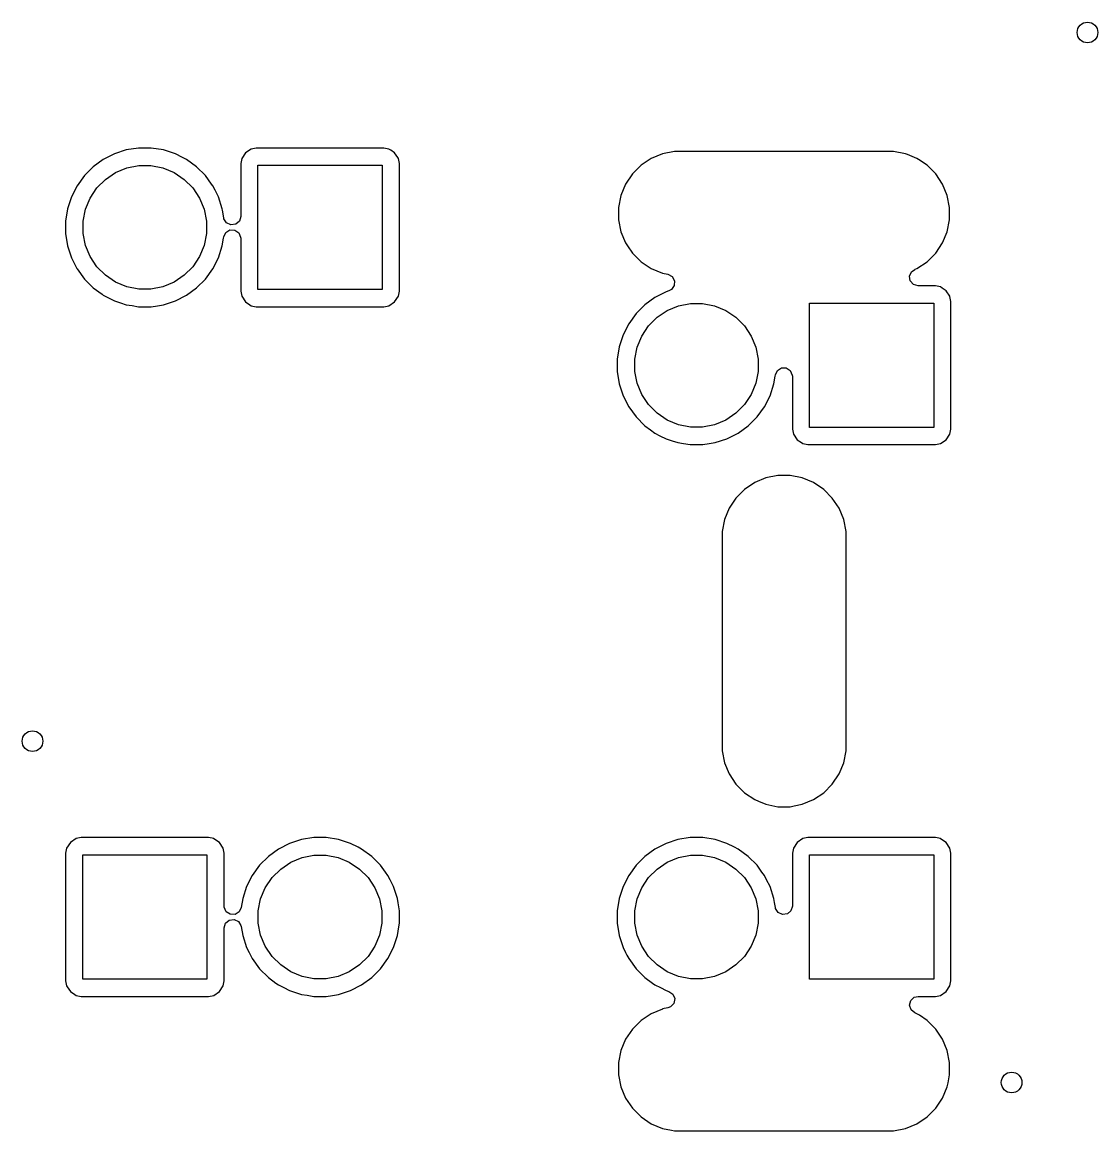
# Model space of a CAD drawing. Extents: x 45 to 205, y -97 to -37.
# Drawn here: x 111.95 to 127.55, y -84.1 to -68.03 of the extents above; entities that cross this region are included whole.
import ezdxf

# ---------------------------------------------------------------- set-up
doc = ezdxf.new("R2010")
doc.units = 0
doc.layers.add('BLACK', color=7, linetype='CONTINUOUS')

msp = doc.modelspace()

# ---------------------------------------------------------------- linework, layer by layer
at = {"layer": 'BLACK', "linetype": 'CONTINUOUS'}
for p, q in [((113.460579, -69.877899), (113.288353, -69.933857)), ((113.639439, -69.84957), (113.460579, -69.877899)), ((113.639444, -69.84957), (113.639439, -69.84957)), ((113.820536, -69.84957), (113.639444, -69.84957)), ((113.820541, -69.84957), (113.820536, -69.84957)), ((113.9994, -69.877899), (113.820541, -69.84957)), ((114.171626, -69.933857), (113.9994, -69.877899)), ((115.189389, -69.919469), (115.134023, -70.00233)), ((115.27225, -69.864103), (115.189389, -69.919469)), ((115.272254, -69.864102), (115.27225, -69.864103)), ((115.345313, -69.84957), (115.272254, -69.864102)), ((115.345316, -69.84957), (115.345313, -69.84957)), ((117.194664, -69.84957), (115.345316, -69.84957)), ((117.194667, -69.84957), (117.194664, -69.84957)), ((117.267725, -69.864102), (117.194667, -69.84957)), ((117.267729, -69.864103), (117.267725, -69.864102)), ((117.295225, -69.882475), (117.267729, -69.864103)), ((117.350591, -69.919469), (117.295225, -69.882475)), ((117.396056, -69.987513), (117.350591, -69.919469)), ((121.411297, -69.899631), (121.237329, -69.934239)), ((121.438717, -69.899631), (121.411297, -69.899631)), ((121.439657, -69.89957), (121.438717, -69.899631)), ((121.499982, -69.89957), (121.439657, -69.89957)), ((121.557565, -69.899569), (121.499982, -69.89957)), ((121.557568, -69.89957), (121.557565, -69.899569)), ((124.499982, -69.89957), (121.557568, -69.89957)), ((124.588676, -69.899569), (124.499982, -69.89957)), ((124.588678, -69.899569), (124.588676, -69.899569)), ((124.762661, -69.934173), (124.588678, -69.899569)), ((113.126992, -70.016076), (112.980495, -70.122511)), ((113.28835, -69.933858), (113.126992, -70.016076)), ((113.288353, -69.933857), (113.28835, -69.933858)), ((114.171629, -69.933858), (114.171626, -69.933857)), ((114.27693, -69.987513), (114.171629, -69.933858)), ((114.332984, -70.016074), (114.27693, -69.987513)), ((114.332986, -70.016075), (114.332984, -70.016074)), ((114.332987, -70.016076), (114.332986, -70.016075)), ((114.479484, -70.122511), (114.332987, -70.016076)), ((115.134022, -70.002334), (115.11949, -70.075391)), ((115.11949, -70.075391), (115.11949, -70.842938)), ((115.134023, -70.00233), (115.134022, -70.002334)), ((117.405956, -70.00233), (117.396056, -69.987513)), ((117.405957, -70.002334), (117.405956, -70.00233)), ((117.420489, -70.075391), (117.405957, -70.002334)), ((117.42049, -70.075393), (117.420489, -70.075391)), ((117.42049, -70.075396), (117.42049, -70.075393)), ((117.42049, -71.924744), (117.42049, -70.075396)), ((121.073447, -70.002125), (120.925977, -70.100664)), ((121.073461, -70.002118), (121.073447, -70.002125)), ((121.237319, -69.934242), (121.073461, -70.002118)), ((121.237329, -69.934239), (121.237319, -69.934242)), ((124.790165, -69.945565), (124.762661, -69.934173)), ((124.926549, -70.002054), (124.790165, -69.945565)), ((124.92655, -70.002055), (124.926548, -70.002054)), ((124.926548, -70.002054), (124.926549, -70.002054)), ((124.947531, -70.016074), (124.92655, -70.002055)), ((125.074043, -70.100603), (124.947531, -70.016074)), ((112.98049, -70.122515), (112.852435, -70.25057)), ((112.980495, -70.122511), (112.98049, -70.122515)), ((113.159036, -70.304361), (113.305733, -70.206341)), ((113.305733, -70.206341), (113.468734, -70.138824)), ((113.468734, -70.138824), (113.641775, -70.104404)), ((113.641775, -70.104404), (113.818205, -70.104404)), ((113.818205, -70.104404), (113.991246, -70.138824)), ((113.991246, -70.138824), (114.154247, -70.206341)), ((114.154247, -70.206341), (114.300944, -70.304361)), ((114.479489, -70.122515), (114.479484, -70.122511)), ((114.607544, -70.25057), (114.479489, -70.122515)), ((115.36999, -71.90007), (115.36999, -70.10007)), ((115.36999, -70.10007), (117.16999, -70.10007)), ((117.16999, -70.10007), (117.16999, -71.90007)), ((120.800555, -70.226088), (120.702013, -70.373568)), ((120.800557, -70.226086), (120.800555, -70.226088)), ((120.925971, -70.100669), (120.800557, -70.226086)), ((120.925977, -70.100664), (120.925971, -70.100669)), ((125.074046, -70.100606), (125.074043, -70.100603)), ((125.199482, -70.22604), (125.074046, -70.100606)), ((125.298036, -70.373534), (125.199482, -70.22604)), ((112.745996, -70.397072), (112.663778, -70.55843)), ((112.852431, -70.250575), (112.745996, -70.397072)), ((112.852435, -70.25057), (112.852431, -70.250575)), ((113.034281, -70.429116), (113.159036, -70.304361)), ((114.300944, -70.304361), (114.425699, -70.429116)), ((114.607548, -70.250575), (114.607544, -70.25057)), ((114.69688, -70.373532), (114.607548, -70.250575)), ((114.713986, -70.397076), (114.69688, -70.373532)), ((114.74701, -70.461889), (114.713986, -70.397076)), ((120.702007, -70.373579), (120.634137, -70.537435)), ((120.702013, -70.373568), (120.702007, -70.373579)), ((125.365922, -70.537422), (125.298036, -70.373534)), ((112.663777, -70.558433), (112.607819, -70.730659)), ((112.663778, -70.55843), (112.663777, -70.558433)), ((112.936261, -70.575813), (113.034281, -70.429116)), ((114.425699, -70.429116), (114.523719, -70.575813)), ((114.796201, -70.55843), (114.74701, -70.461889)), ((114.796201, -70.558431), (114.796201, -70.55843)), ((114.852161, -70.730661), (114.796201, -70.558431)), ((120.634132, -70.537452), (120.59953, -70.711409)), ((120.634137, -70.537435), (120.634132, -70.537452)), ((125.365922, -70.537426), (125.365922, -70.537422)), ((125.365923, -70.537427), (125.365922, -70.537426)), ((125.40053, -70.711401), (125.365923, -70.537427)), ((112.607819, -70.730659), (112.57949, -70.909518)), ((112.868744, -70.738814), (112.936261, -70.575813)), ((114.523719, -70.575813), (114.591236, -70.738814)), ((114.855303, -70.750502), (114.852161, -70.730661)), ((120.59953, -70.711409), (120.59953, -70.88879)), ((125.40053, -70.711404), (125.40053, -70.711401)), ((125.40053, -70.888796), (125.40053, -70.711404)), ((112.834324, -70.911855), (112.868744, -70.738814)), ((114.591236, -70.738814), (114.625656, -70.911855)), ((114.873017, -70.862336), (114.855303, -70.750502)), ((114.876513, -70.877873), (114.873017, -70.862336)), ((114.914287, -70.936651), (114.876513, -70.877873)), ((115.11949, -70.842938), (115.099805, -70.909977)), ((120.59953, -70.88879), (120.634132, -71.062747)), ((125.365922, -71.062778), (125.40053, -70.888796)), ((112.57949, -70.909518), (112.57949, -71.090621)), ((112.834324, -71.088285), (112.834324, -70.911855)), ((114.625656, -70.911855), (114.625656, -71.088285)), ((114.902946, -71.074668), (114.962258, -71.037737)), ((114.977843, -70.965676), (114.914287, -70.936651)), ((114.962258, -71.037737), (115.032121, -71.038735)), ((115.047001, -70.955732), (114.977843, -70.965676)), ((115.032121, -71.038735), (115.090353, -71.077345)), ((115.099805, -70.909977), (115.047001, -70.955732)), ((112.57949, -71.090621), (112.607819, -71.26948)), ((112.868744, -71.261326), (112.834324, -71.088285)), ((114.625656, -71.088285), (114.591236, -71.261326)), ((114.852161, -71.269479), (114.869944, -71.157201)), ((114.869944, -71.157201), (114.873017, -71.137803)), ((114.873017, -71.137803), (114.902946, -71.074668)), ((115.090353, -71.077345), (115.118467, -71.141309)), ((115.118467, -71.141309), (115.11949, -71.157201)), ((115.11949, -71.157201), (115.11949, -71.924748)), ((120.634132, -71.062747), (120.634137, -71.062764)), ((120.634137, -71.062764), (120.702007, -71.22662)), ((125.298036, -71.226666), (125.365922, -71.062778)), ((112.607819, -71.26948), (112.663777, -71.441706)), ((112.936261, -71.424327), (112.868744, -71.261326)), ((114.591236, -71.261326), (114.523719, -71.424327)), ((114.796201, -71.441709), (114.852161, -71.269479)), ((120.702007, -71.22662), (120.702009, -71.226625)), ((120.702009, -71.226625), (120.702011, -71.226628)), ((120.702011, -71.226628), (120.730643, -71.26948)), ((120.730643, -71.26948), (120.800555, -71.374111)), ((120.800555, -71.374111), (120.800557, -71.374113)), ((120.800557, -71.374113), (120.925971, -71.49953)), ((125.074046, -71.499594), (125.199482, -71.37416)), ((125.199482, -71.37416), (125.298036, -71.226666)), ((112.663777, -71.441706), (112.663778, -71.441709)), ((112.663778, -71.441709), (112.69324, -71.49953)), ((112.69324, -71.49953), (112.743451, -71.598074)), ((113.034281, -71.571024), (112.936261, -71.424327)), ((114.523719, -71.424327), (114.425699, -71.571024)), ((114.713986, -71.603064), (114.796201, -71.441709)), ((120.925971, -71.49953), (120.925977, -71.499535)), ((120.925977, -71.499535), (121.073447, -71.598074)), ((124.92655, -71.598145), (125.074046, -71.499594)), ((112.743451, -71.598074), (112.745996, -71.603067)), ((112.745996, -71.603067), (112.852431, -71.749564)), ((113.159036, -71.695779), (113.034281, -71.571024)), ((113.305733, -71.793799), (113.159036, -71.695779)), ((114.300944, -71.695779), (114.154247, -71.793799)), ((114.425699, -71.571024), (114.300944, -71.695779)), ((114.607543, -71.749571), (114.713986, -71.603064)), ((121.073447, -71.598074), (121.073451, -71.598076)), ((121.073451, -71.598076), (121.073457, -71.59808)), ((121.073457, -71.59808), (121.237329, -71.665961)), ((121.237329, -71.665961), (121.314334, -71.681279)), ((121.314334, -71.681279), (121.376243, -71.713665)), ((124.820208, -71.707923), (124.849233, -71.644367)), ((124.849233, -71.644367), (124.895495, -71.611008)), ((124.895495, -71.611008), (124.900913, -71.608763)), ((124.900913, -71.608763), (124.92655, -71.598145)), ((112.852431, -71.749564), (112.852435, -71.749569)), ((112.852435, -71.749569), (112.98049, -71.877624)), ((113.468734, -71.861316), (113.305733, -71.793799)), ((114.154247, -71.793799), (113.991246, -71.861316)), ((114.479491, -71.877623), (114.607543, -71.749571)), ((121.407075, -71.844151), (121.366208, -71.900822)), ((121.376243, -71.713665), (121.410816, -71.774382)), ((121.410816, -71.774382), (121.407075, -71.844151)), ((124.830152, -71.777081), (124.820208, -71.707923)), ((124.875907, -71.829885), (124.830152, -71.777081)), ((124.942946, -71.84957), (124.875907, -71.829885)), ((125.194664, -71.84957), (124.942946, -71.84957)), ((125.194667, -71.84957), (125.194664, -71.84957)), ((125.267725, -71.864102), (125.194667, -71.84957)), ((112.98049, -71.877624), (112.980495, -71.877628)), ((112.980495, -71.877628), (113.108277, -71.970466)), ((113.108277, -71.970466), (113.126996, -71.984066)), ((113.126996, -71.984066), (113.232474, -72.03781)), ((113.641775, -71.895736), (113.468734, -71.861316)), ((113.818205, -71.895736), (113.641775, -71.895736)), ((113.991246, -71.861316), (113.818205, -71.895736)), ((114.171629, -72.066281), (114.332984, -71.984066)), ((114.332984, -71.984066), (114.479491, -71.877623)), ((115.11949, -71.924748), (115.134022, -71.997805)), ((115.134022, -71.997805), (115.134023, -71.997809)), ((115.134023, -71.997809), (115.134024, -71.99781)), ((115.134024, -71.99781), (115.189389, -72.080671)), ((117.16999, -71.90007), (115.36999, -71.90007)), ((117.350591, -72.080671), (117.405956, -71.99781)), ((117.405956, -71.99781), (117.42049, -71.924744)), ((121.126992, -72.016076), (120.980495, -72.122511)), ((121.28835, -71.933859), (121.126992, -72.016076)), ((121.328458, -71.920827), (121.28835, -71.933859)), ((121.366208, -71.900822), (121.328458, -71.920827)), ((125.267729, -71.864103), (125.267725, -71.864102)), ((125.293659, -71.881429), (125.267729, -71.864103)), ((125.350591, -71.919469), (125.293659, -71.881429)), ((125.402935, -71.997809), (125.350591, -71.919469)), ((125.405956, -72.00233), (125.402935, -71.997809)), ((125.405957, -72.002334), (125.405956, -72.00233)), ((125.420489, -72.075391), (125.405957, -72.002334)), ((113.232474, -72.03781), (113.28835, -72.066281)), ((113.28835, -72.066281), (113.288353, -72.066282)), ((113.288353, -72.066282), (113.374466, -72.094261)), ((113.374466, -72.094261), (113.460581, -72.122241)), ((113.460581, -72.122241), (113.543419, -72.135361)), ((113.543419, -72.135361), (113.639439, -72.15057)), ((113.639439, -72.15057), (113.639444, -72.15057)), ((113.639444, -72.15057), (113.820541, -72.15057)), ((113.820541, -72.15057), (113.9123, -72.136036)), ((113.9123, -72.136036), (113.999399, -72.122241)), ((113.999399, -72.122241), (114.171629, -72.066281)), ((115.189389, -72.080671), (115.251604, -72.122241)), ((115.251604, -72.122241), (115.27225, -72.136036)), ((115.27225, -72.136036), (115.272254, -72.136037)), ((115.272254, -72.136037), (115.345311, -72.150569)), ((115.345311, -72.150569), (115.345314, -72.15057)), ((115.345314, -72.15057), (115.345316, -72.15057)), ((115.345316, -72.15057), (117.194666, -72.15057)), ((117.194666, -72.15057), (117.194667, -72.150569)), ((117.194667, -72.150569), (117.26773, -72.136036)), ((117.26773, -72.136036), (117.350591, -72.080671)), ((120.98049, -72.122515), (120.852435, -72.25057)), ((120.980495, -72.122511), (120.98049, -72.122515)), ((121.305733, -72.206341), (121.468734, -72.138824)), ((121.468734, -72.138824), (121.641775, -72.104404)), ((121.641775, -72.104404), (121.818205, -72.104404)), ((121.818205, -72.104404), (121.991246, -72.138824)), ((121.991246, -72.138824), (122.154247, -72.206341)), ((123.36999, -73.90007), (123.36999, -72.10007)), ((123.36999, -72.10007), (125.16999, -72.10007)), ((125.16999, -72.10007), (125.16999, -73.90007)), ((125.42049, -72.075393), (125.420489, -72.075391)), ((125.42049, -72.075396), (125.42049, -72.075393)), ((125.42049, -73.924744), (125.42049, -72.075396)), ((120.852431, -72.250575), (120.745996, -72.397072)), ((120.852435, -72.25057), (120.852431, -72.250575)), ((121.034281, -72.429116), (121.159036, -72.304361)), ((121.159036, -72.304361), (121.305733, -72.206341)), ((122.154247, -72.206341), (122.300944, -72.304361)), ((122.300944, -72.304361), (122.425699, -72.429116)), ((120.745996, -72.397072), (120.663778, -72.55843)), ((120.936261, -72.575813), (121.034281, -72.429116)), ((122.425699, -72.429116), (122.523719, -72.575813)), ((120.663777, -72.558433), (120.607819, -72.730659)), ((120.663778, -72.55843), (120.663777, -72.558433)), ((120.868744, -72.738814), (120.936261, -72.575813)), ((122.523719, -72.575813), (122.591236, -72.738814)), ((120.607819, -72.730659), (120.57949, -72.909518)), ((120.834324, -72.911855), (120.868744, -72.738814)), ((122.591236, -72.738814), (122.625656, -72.911855)), ((120.57949, -72.909518), (120.57949, -73.090621)), ((120.834324, -73.088285), (120.834324, -72.911855)), ((122.625656, -72.911855), (122.625656, -73.088285)), ((120.57949, -73.090621), (120.607819, -73.26948)), ((120.868744, -73.261326), (120.834324, -73.088285)), ((122.625656, -73.088285), (122.591236, -73.261326)), ((122.869944, -73.157201), (122.873017, -73.137803)), ((122.873017, -73.137803), (122.902946, -73.074668)), ((122.902946, -73.074668), (122.962258, -73.037737)), ((122.962258, -73.037737), (123.032121, -73.038735)), ((123.032121, -73.038735), (123.090353, -73.077345)), ((123.090353, -73.077345), (123.118467, -73.141309)), ((123.118467, -73.141309), (123.11949, -73.157201)), ((120.607819, -73.26948), (120.663777, -73.441706)), ((120.936261, -73.424327), (120.868744, -73.261326)), ((122.591236, -73.261326), (122.523719, -73.424327)), ((122.796201, -73.441709), (122.852161, -73.269479)), ((122.852161, -73.269479), (122.869944, -73.157201)), ((123.11949, -73.157201), (123.11949, -73.924748)), ((120.663777, -73.441706), (120.663778, -73.441709)), ((120.663778, -73.441709), (120.745996, -73.603067)), ((121.034281, -73.571024), (120.936261, -73.424327)), ((122.523719, -73.424327), (122.425699, -73.571024)), ((122.713986, -73.603064), (122.796201, -73.441709)), ((120.745996, -73.603067), (120.852431, -73.749564)), ((121.159036, -73.695779), (121.034281, -73.571024)), ((122.425699, -73.571024), (122.300944, -73.695779)), ((122.607543, -73.749571), (122.713986, -73.603064)), ((120.852431, -73.749564), (120.852435, -73.749569)), ((120.852435, -73.749569), (120.98049, -73.877624)), ((121.305733, -73.793799), (121.159036, -73.695779)), ((122.300944, -73.695779), (122.154247, -73.793799)), ((122.479491, -73.877623), (122.607543, -73.749571)), ((120.98049, -73.877624), (120.980495, -73.877628)), ((120.980495, -73.877628), (121.06302, -73.937585)), ((121.06302, -73.937585), (121.126996, -73.984066)), ((121.468734, -73.861316), (121.305733, -73.793799)), ((121.641775, -73.895736), (121.468734, -73.861316)), ((121.818205, -73.895736), (121.641775, -73.895736)), ((121.991246, -73.861316), (121.818205, -73.895736)), ((122.154247, -73.793799), (121.991246, -73.861316)), ((122.332984, -73.984066), (122.479491, -73.877623)), ((123.11949, -73.924748), (123.134022, -73.997805)), ((125.16999, -73.90007), (123.36999, -73.90007)), ((125.405956, -73.99781), (125.42049, -73.924744)), ((121.126996, -73.984066), (121.199903, -74.021214)), ((121.199903, -74.021214), (121.28835, -74.066281)), ((121.28835, -74.066281), (121.288353, -74.066282)), ((121.288353, -74.066282), (121.374466, -74.094261)), ((121.374466, -74.094261), (121.460581, -74.122241)), ((121.999399, -74.122241), (122.171629, -74.066281)), ((122.171629, -74.066281), (122.332984, -73.984066)), ((123.134022, -73.997805), (123.134023, -73.997809)), ((123.134023, -73.997809), (123.134024, -73.99781)), ((123.134024, -73.99781), (123.189389, -74.080671)), ((123.189389, -74.080671), (123.251604, -74.122241)), ((125.26773, -74.136036), (125.350591, -74.080671)), ((125.350591, -74.080671), (125.405956, -73.99781)), ((121.460581, -74.122241), (121.543419, -74.135361)), ((121.543419, -74.135361), (121.639439, -74.15057)), ((121.639439, -74.15057), (121.639444, -74.15057)), ((121.639444, -74.15057), (121.820541, -74.15057)), ((121.820541, -74.15057), (121.9123, -74.136036)), ((121.9123, -74.136036), (121.999399, -74.122241)), ((123.251604, -74.122241), (123.27225, -74.136036)), ((123.27225, -74.136036), (123.272254, -74.136037)), ((123.272254, -74.136037), (123.345311, -74.150569)), ((123.345311, -74.150569), (123.345314, -74.15057)), ((123.345314, -74.15057), (123.345316, -74.15057)), ((123.345316, -74.15057), (125.194666, -74.15057)), ((125.194666, -74.15057), (125.194667, -74.150569)), ((125.194667, -74.150569), (125.26773, -74.136036)), ((122.57344, -74.701992), (122.425959, -74.800537)), ((122.573453, -74.701985), (122.57344, -74.701992)), ((122.737326, -74.634108), (122.573453, -74.701985)), ((122.737335, -74.634105), (122.737326, -74.634108)), ((122.9113, -74.599502), (122.737335, -74.634105)), ((122.911303, -74.599502), (122.9113, -74.599502)), ((123.088685, -74.599502), (122.911303, -74.599502)), ((123.088688, -74.599502), (123.088685, -74.599502)), ((123.262652, -74.634105), (123.088688, -74.599502)), ((123.262661, -74.634108), (123.262652, -74.634105)), ((123.426534, -74.701985), (123.262661, -74.634108)), ((123.426547, -74.701992), (123.426534, -74.701985)), ((123.574028, -74.800537), (123.426547, -74.701992)), ((122.425955, -74.80054), (122.300532, -74.925963)), ((122.425959, -74.800537), (122.425955, -74.80054)), ((123.574032, -74.80054), (123.574028, -74.800537)), ((123.699455, -74.925963), (123.574032, -74.80054)), ((122.300529, -74.925967), (122.201984, -75.073448)), ((122.300532, -74.925963), (122.300529, -74.925967)), ((123.699458, -74.925967), (123.699455, -74.925963)), ((123.798003, -75.073448), (123.699458, -74.925967)), ((122.201977, -75.073461), (122.1341, -75.237334)), ((122.201984, -75.073448), (122.201977, -75.073461)), ((123.79801, -75.073461), (123.798003, -75.073448)), ((123.865887, -75.237334), (123.79801, -75.073461)), ((122.134097, -75.237343), (122.099494, -75.411306)), ((122.1341, -75.237334), (122.134097, -75.237343)), ((123.86589, -75.237343), (123.865887, -75.237334)), ((123.900493, -75.411306), (123.86589, -75.237343)), ((122.099494, -75.411306), (122.099494, -78.588697)), ((123.900494, -75.411308), (123.900493, -75.411306)), ((123.900494, -75.411311), (123.900494, -75.411308)), ((123.900494, -75.447275), (123.900494, -75.411311)), ((123.900494, -76.127595), (123.900494, -75.447275)), ((123.900494, -78.442419), (123.900494, -76.127595)), ((123.900494, -78.500002), (123.900494, -78.442419)), ((122.099494, -78.588697), (122.134097, -78.76266)), ((123.865888, -78.762668), (123.900494, -78.588693)), ((123.900494, -78.588693), (123.900494, -78.500002)), ((122.134097, -78.76266), (122.1341, -78.762669)), ((122.1341, -78.762669), (122.201977, -78.926542)), ((123.798007, -78.926549), (123.865888, -78.762668)), ((122.201977, -78.926542), (122.201984, -78.926555)), ((122.201984, -78.926555), (122.300529, -79.074036)), ((123.699458, -79.074037), (123.798007, -78.926549)), ((122.300529, -79.074036), (122.300532, -79.07404)), ((122.300532, -79.07404), (122.425955, -79.199463)), ((123.574029, -79.199466), (123.699458, -79.074037)), ((122.425955, -79.199463), (122.425959, -79.199466)), ((122.425959, -79.199466), (122.57344, -79.298011)), ((123.426541, -79.298015), (123.574029, -79.199466)), ((122.57344, -79.298011), (122.573453, -79.298018)), ((122.573453, -79.298018), (122.630418, -79.321613)), ((122.630418, -79.321613), (122.737328, -79.365896)), ((122.737328, -79.365896), (122.73733, -79.365896)), ((122.73733, -79.365896), (122.737335, -79.365898)), ((122.737335, -79.365898), (122.911298, -79.400501)), ((122.911298, -79.400501), (122.911301, -79.400502)), ((122.911301, -79.400502), (122.911303, -79.400502)), ((122.911303, -79.400502), (123.088687, -79.400502)), ((123.088687, -79.400502), (123.088688, -79.400501)), ((123.088688, -79.400501), (123.146676, -79.388966)), ((123.146676, -79.388966), (123.262652, -79.365898)), ((123.262652, -79.365898), (123.262655, -79.365896)), ((123.262655, -79.365896), (123.26266, -79.365896)), ((123.26266, -79.365896), (123.426541, -79.298015)), ((112.73225, -79.864103), (112.649389, -79.919469)), ((112.732254, -79.864102), (112.73225, -79.864103)), ((112.805313, -79.84957), (112.732254, -79.864102)), ((112.805316, -79.84957), (112.805313, -79.84957)), ((114.654664, -79.84957), (112.805316, -79.84957)), ((114.654667, -79.84957), (114.654664, -79.84957)), ((114.727725, -79.864102), (114.654667, -79.84957)), ((114.727729, -79.864103), (114.727725, -79.864102)), ((114.729393, -79.865215), (114.727729, -79.864103)), ((114.810591, -79.919469), (114.729393, -79.865215)), ((116.000579, -79.877899), (115.828353, -79.933857)), ((116.179439, -79.84957), (116.000579, -79.877899)), ((116.179444, -79.84957), (116.179439, -79.84957)), ((116.360536, -79.84957), (116.179444, -79.84957)), ((116.360541, -79.84957), (116.360536, -79.84957)), ((116.5394, -79.877899), (116.360541, -79.84957)), ((116.711626, -79.933857), (116.5394, -79.877899)), ((121.460579, -79.877899), (121.288353, -79.933857)), ((121.639439, -79.84957), (121.460579, -79.877899)), ((121.639444, -79.84957), (121.639439, -79.84957)), ((121.820536, -79.84957), (121.639444, -79.84957)), ((121.820541, -79.84957), (121.820536, -79.84957)), ((121.9994, -79.877899), (121.820541, -79.84957)), ((122.171626, -79.933857), (121.9994, -79.877899)), ((123.27225, -79.864103), (123.189389, -79.919469)), ((123.272254, -79.864102), (123.27225, -79.864103)), ((123.345313, -79.84957), (123.272254, -79.864102)), ((123.345316, -79.84957), (123.345313, -79.84957)), ((125.194664, -79.84957), (123.345316, -79.84957)), ((125.194667, -79.84957), (125.194664, -79.84957)), ((125.267725, -79.864102), (125.194667, -79.84957)), ((125.267729, -79.864103), (125.267725, -79.864102)), ((125.269393, -79.865215), (125.267729, -79.864103)), ((125.350591, -79.919469), (125.269393, -79.865215)), ((112.594022, -80.002334), (112.57949, -80.075391)), ((112.594023, -80.00233), (112.594022, -80.002334)), ((112.649389, -79.919469), (112.594023, -80.00233)), ((114.865956, -80.00233), (114.810591, -79.919469)), ((114.865957, -80.002334), (114.865956, -80.00233)), ((114.880489, -80.075391), (114.865957, -80.002334)), ((115.666992, -80.016076), (115.520495, -80.122511)), ((115.82835, -79.933858), (115.666992, -80.016076)), ((115.828353, -79.933857), (115.82835, -79.933858)), ((116.711629, -79.933858), (116.711626, -79.933857)), ((116.82129, -79.989734), (116.711629, -79.933858)), ((116.872984, -80.016074), (116.82129, -79.989734)), ((116.872986, -80.016075), (116.872984, -80.016074)), ((116.872987, -80.016076), (116.872986, -80.016075)), ((117.019484, -80.122511), (116.872987, -80.016076)), ((121.126992, -80.016076), (120.980495, -80.122511)), ((121.28835, -79.933858), (121.126992, -80.016076)), ((121.288353, -79.933857), (121.28835, -79.933858)), ((122.171629, -79.933858), (122.171626, -79.933857)), ((122.28129, -79.989734), (122.171629, -79.933858)), ((122.332984, -80.016074), (122.28129, -79.989734)), ((122.332986, -80.016075), (122.332984, -80.016074)), ((122.332987, -80.016076), (122.332986, -80.016075)), ((122.479484, -80.122511), (122.332987, -80.016076)), ((123.134022, -80.002334), (123.11949, -80.075391)), ((123.134023, -80.00233), (123.134022, -80.002334)), ((123.189389, -79.919469), (123.134023, -80.00233)), ((125.405956, -80.00233), (125.350591, -79.919469)), ((125.405957, -80.002334), (125.405956, -80.00233)), ((125.420489, -80.075391), (125.405957, -80.002334)), ((112.57949, -80.075391), (112.57949, -81.924748)), ((112.82999, -81.90007), (112.82999, -80.10007)), ((112.82999, -80.10007), (114.62999, -80.10007)), ((114.62999, -80.10007), (114.62999, -81.90007)), ((114.88049, -80.075393), (114.880489, -80.075391)), ((114.88049, -80.842938), (114.88049, -80.075393)), ((115.52049, -80.122515), (115.392435, -80.25057)), ((115.520495, -80.122511), (115.52049, -80.122515)), ((115.699036, -80.304361), (115.845733, -80.206341)), ((115.845733, -80.206341), (116.008734, -80.138824)), ((116.008734, -80.138824), (116.181775, -80.104404)), ((116.181775, -80.104404), (116.358205, -80.104404)), ((116.358205, -80.104404), (116.531246, -80.138824)), ((116.531246, -80.138824), (116.694247, -80.206341)), ((116.694247, -80.206341), (116.840944, -80.304361)), ((117.019489, -80.122515), (117.019484, -80.122511)), ((117.147544, -80.25057), (117.019489, -80.122515)), ((120.98049, -80.122515), (120.852435, -80.25057)), ((120.980495, -80.122511), (120.98049, -80.122515)), ((121.159036, -80.304361), (121.305733, -80.206341)), ((121.305733, -80.206341), (121.468734, -80.138824)), ((121.468734, -80.138824), (121.641775, -80.104404)), ((121.641775, -80.104404), (121.818205, -80.104404)), ((121.818205, -80.104404), (121.991246, -80.138824)), ((121.991246, -80.138824), (122.154247, -80.206341)), ((122.154247, -80.206341), (122.300944, -80.304361)), ((122.479489, -80.122515), (122.479484, -80.122511)), ((122.607544, -80.25057), (122.479489, -80.122515)), ((123.11949, -80.075391), (123.11949, -80.842938)), ((123.36999, -81.90007), (123.36999, -80.10007)), ((123.36999, -80.10007), (125.16999, -80.10007)), ((125.16999, -80.10007), (125.16999, -81.90007)), ((125.42049, -80.075393), (125.420489, -80.075391)), ((125.42049, -80.075396), (125.42049, -80.075393)), ((125.42049, -81.924744), (125.42049, -80.075396)), ((115.392431, -80.250575), (115.285996, -80.397072)), ((115.392435, -80.25057), (115.392431, -80.250575)), ((115.574281, -80.429116), (115.699036, -80.304361)), ((116.840944, -80.304361), (116.965699, -80.429116)), ((117.147548, -80.250575), (117.147544, -80.25057)), ((117.219441, -80.349529), (117.147548, -80.250575)), ((117.253986, -80.397076), (117.219441, -80.349529)), ((120.852431, -80.250575), (120.745996, -80.397072)), ((120.852435, -80.25057), (120.852431, -80.250575)), ((121.034281, -80.429116), (121.159036, -80.304361)), ((122.300944, -80.304361), (122.425699, -80.429116)), ((122.607548, -80.250575), (122.607544, -80.25057)), ((122.679441, -80.349529), (122.607548, -80.250575)), ((122.713986, -80.397076), (122.679441, -80.349529)), ((115.285996, -80.397072), (115.203778, -80.55843)), ((115.476261, -80.575813), (115.574281, -80.429116)), ((116.965699, -80.429116), (117.063719, -80.575813)), ((117.287096, -80.462058), (117.253986, -80.397076)), ((117.336201, -80.55843), (117.287096, -80.462058)), ((120.745996, -80.397072), (120.663778, -80.55843)), ((120.936261, -80.575813), (121.034281, -80.429116)), ((122.425699, -80.429116), (122.523719, -80.575813)), ((122.747096, -80.462058), (122.713986, -80.397076)), ((122.796201, -80.55843), (122.747096, -80.462058)), ((115.203777, -80.558433), (115.147819, -80.730659)), ((115.203778, -80.55843), (115.203777, -80.558433)), ((115.408744, -80.738814), (115.476261, -80.575813)), ((117.063719, -80.575813), (117.131236, -80.738814)), ((117.336201, -80.558431), (117.336201, -80.55843)), ((117.392161, -80.730661), (117.336201, -80.558431)), ((120.663777, -80.558433), (120.607819, -80.730659)), ((120.663778, -80.55843), (120.663777, -80.558433)), ((120.868744, -80.738814), (120.936261, -80.575813)), ((122.523719, -80.575813), (122.591236, -80.738814)), ((122.796201, -80.558431), (122.796201, -80.55843)), ((122.852161, -80.730661), (122.796201, -80.558431)), ((114.881513, -80.85883), (114.88049, -80.842938)), ((114.909627, -80.922794), (114.881513, -80.85883)), ((115.147819, -80.730659), (115.126963, -80.862336)), ((115.374324, -80.911855), (115.408744, -80.738814)), ((117.131236, -80.738814), (117.165656, -80.911855)), ((117.402615, -80.796668), (117.392161, -80.730661)), ((117.42049, -80.909518), (117.402615, -80.796668)), ((120.607819, -80.730659), (120.57949, -80.909518)), ((120.834324, -80.911855), (120.868744, -80.738814)), ((122.591236, -80.738814), (122.625656, -80.911855)), ((122.861675, -80.790734), (122.852161, -80.730661)), ((122.873017, -80.862336), (122.861675, -80.790734)), ((123.11949, -80.842938), (123.099805, -80.909977)), ((114.967859, -80.961404), (114.909627, -80.922794)), ((115.037722, -80.962402), (114.967859, -80.961404)), ((115.097034, -80.925471), (115.037722, -80.962402)), ((115.126963, -80.862336), (115.097034, -80.925471)), ((115.374324, -81.088285), (115.374324, -80.911855)), ((117.165656, -80.911855), (117.165656, -81.088285)), ((117.42049, -81.090621), (117.42049, -80.909518)), ((120.57949, -80.909518), (120.57949, -81.090621)), ((120.834324, -81.088285), (120.834324, -80.911855)), ((122.625656, -80.911855), (122.625656, -81.088285)), ((122.876513, -80.877873), (122.873017, -80.862336)), ((122.914287, -80.936651), (122.876513, -80.877873)), ((122.977843, -80.965676), (122.914287, -80.936651)), ((123.047001, -80.955732), (122.977843, -80.965676)), ((123.099805, -80.909977), (123.047001, -80.955732)), ((114.88049, -81.157201), (114.900175, -81.090162)), ((114.88049, -81.924744), (114.88049, -81.157201)), ((114.900175, -81.090162), (114.952979, -81.044407)), ((114.952979, -81.044407), (115.022137, -81.034463)), ((115.022137, -81.034463), (115.085693, -81.063488)), ((115.085693, -81.063488), (115.123467, -81.122266)), ((115.123467, -81.122266), (115.126963, -81.137803)), ((115.126963, -81.137803), (115.147819, -81.26948)), ((115.408744, -81.261326), (115.374324, -81.088285)), ((117.165656, -81.088285), (117.131236, -81.261326)), ((117.392161, -81.269479), (117.412461, -81.141309)), ((117.412461, -81.141309), (117.42049, -81.090621)), ((120.57949, -81.090621), (120.607819, -81.26948)), ((120.868744, -81.261326), (120.834324, -81.088285)), ((122.625656, -81.088285), (122.591236, -81.261326)), ((115.147819, -81.26948), (115.203777, -81.441706)), ((115.476261, -81.424327), (115.408744, -81.261326)), ((117.131236, -81.261326), (117.063719, -81.424327)), ((117.336201, -81.441709), (117.392161, -81.269479)), ((120.607819, -81.26948), (120.663777, -81.441706)), ((120.936261, -81.424327), (120.868744, -81.261326)), ((122.591236, -81.261326), (122.523719, -81.424327)), ((115.203777, -81.441706), (115.203778, -81.441709)), ((115.203778, -81.441709), (115.241074, -81.514905)), ((115.574281, -81.571024), (115.476261, -81.424327)), ((117.063719, -81.424327), (116.965699, -81.571024)), ((117.253986, -81.603064), (117.336201, -81.441709)), ((120.663777, -81.441706), (120.663778, -81.441709)), ((120.663778, -81.441709), (120.701074, -81.514905)), ((121.034281, -81.571024), (120.936261, -81.424327)), ((122.523719, -81.424327), (122.425699, -81.571024)), ((115.241074, -81.514905), (115.261528, -81.555048)), ((115.261528, -81.555048), (115.285996, -81.603067)), ((115.285996, -81.603067), (115.392431, -81.749564)), ((115.699036, -81.695779), (115.574281, -81.571024)), ((116.965699, -81.571024), (116.840944, -81.695779)), ((117.147543, -81.749571), (117.253986, -81.603064)), ((120.701074, -81.514905), (120.721528, -81.555048)), ((120.721528, -81.555048), (120.745996, -81.603067)), ((120.745996, -81.603067), (120.852431, -81.749564)), ((121.159036, -81.695779), (121.034281, -81.571024)), ((122.425699, -81.571024), (122.300944, -81.695779)), ((115.392431, -81.749564), (115.392435, -81.749569)), ((115.392435, -81.749569), (115.52049, -81.877624)), ((115.845733, -81.793799), (115.699036, -81.695779)), ((116.008734, -81.861316), (115.845733, -81.793799)), ((116.694247, -81.793799), (116.531246, -81.861316)), ((116.840944, -81.695779), (116.694247, -81.793799)), ((117.019491, -81.877623), (117.147543, -81.749571)), ((120.852431, -81.749564), (120.852435, -81.749569)), ((120.852435, -81.749569), (120.98049, -81.877624)), ((121.305733, -81.793799), (121.159036, -81.695779)), ((121.468734, -81.861316), (121.305733, -81.793799)), ((122.154247, -81.793799), (121.991246, -81.861316)), ((122.300944, -81.695779), (122.154247, -81.793799)), ((112.57949, -81.924748), (112.594022, -81.997805)), ((114.62999, -81.90007), (112.82999, -81.90007)), ((114.865956, -81.99781), (114.88049, -81.924744)), ((115.52049, -81.877624), (115.520495, -81.877628)), ((115.520495, -81.877628), (115.630932, -81.957864)), ((115.630932, -81.957864), (115.666996, -81.984066)), ((115.666996, -81.984066), (115.746725, -82.02469)), ((116.181775, -81.895736), (116.008734, -81.861316)), ((116.358205, -81.895736), (116.181775, -81.895736)), ((116.531246, -81.861316), (116.358205, -81.895736)), ((116.711629, -82.066281), (116.872984, -81.984066)), ((116.872984, -81.984066), (117.019491, -81.877623)), ((120.98049, -81.877624), (120.980495, -81.877628)), ((120.980495, -81.877628), (121.090932, -81.957864)), ((121.090932, -81.957864), (121.126996, -81.984066)), ((121.126996, -81.984066), (121.206725, -82.02469)), ((121.641775, -81.895736), (121.468734, -81.861316)), ((121.818205, -81.895736), (121.641775, -81.895736)), ((121.991246, -81.861316), (121.818205, -81.895736)), ((125.16999, -81.90007), (123.36999, -81.90007)), ((125.405956, -81.99781), (125.42049, -81.924744)), ((112.594022, -81.997805), (112.594023, -81.997809)), ((112.594023, -81.997809), (112.604532, -82.013537)), ((112.604532, -82.013537), (112.649389, -82.080671)), ((112.649389, -82.080671), (112.713321, -82.123388)), ((112.713321, -82.123388), (112.73225, -82.136036)), ((112.73225, -82.136036), (112.732254, -82.136037)), ((112.732254, -82.136037), (112.805311, -82.150569)), ((114.654667, -82.150569), (114.72773, -82.136036)), ((114.72773, -82.136036), (114.810591, -82.080671)), ((114.810591, -82.080671), (114.865956, -81.99781)), ((115.746725, -82.02469), (115.82835, -82.066281)), ((115.82835, -82.066281), (115.828353, -82.066282)), ((115.828353, -82.066282), (115.912238, -82.093537)), ((115.912238, -82.093537), (116.000581, -82.122241)), ((116.000581, -82.122241), (116.083419, -82.135361)), ((116.083419, -82.135361), (116.179439, -82.15057)), ((116.360541, -82.15057), (116.4523, -82.136036)), ((116.4523, -82.136036), (116.539399, -82.122241)), ((116.539399, -82.122241), (116.711629, -82.066281)), ((121.206725, -82.02469), (121.28835, -82.066281)), ((121.28835, -82.066281), (121.288356, -82.066283)), ((121.288356, -82.066283), (121.328572, -82.07935)), ((121.328572, -82.07935), (121.386248, -82.118787)), ((121.386248, -82.118787), (121.413447, -82.183145)), ((125.194667, -82.150569), (125.26773, -82.136036)), ((125.26773, -82.136036), (125.350591, -82.080671)), ((125.350591, -82.080671), (125.405956, -81.99781)), ((112.805311, -82.150569), (112.805314, -82.15057)), ((112.805314, -82.15057), (112.805316, -82.15057)), ((112.805316, -82.15057), (114.654666, -82.15057)), ((114.654666, -82.15057), (114.654667, -82.150569)), ((116.179439, -82.15057), (116.179444, -82.15057)), ((116.179444, -82.15057), (116.360541, -82.15057)), ((121.354289, -82.303468), (121.314449, -82.318897)), ((121.401533, -82.251992), (121.354289, -82.303468)), ((121.413447, -82.183145), (121.401533, -82.251992)), ((124.81888, -82.278998), (124.836158, -82.211298)), ((124.840946, -82.345292), (124.81888, -82.278998)), ((124.836158, -82.211298), (124.887295, -82.163687)), ((124.887295, -82.163687), (124.942801, -82.15057)), ((124.942801, -82.15057), (125.194666, -82.15057)), ((125.194666, -82.15057), (125.194667, -82.150569)), ((121.073447, -82.402125), (120.925977, -82.500664)), ((121.073461, -82.402118), (121.073447, -82.402125)), ((121.237319, -82.334242), (121.073461, -82.402118)), ((121.237329, -82.334239), (121.237319, -82.334242)), ((121.238153, -82.334075), (121.237329, -82.334239)), ((121.314449, -82.318897), (121.238153, -82.334075)), ((124.89535, -82.389132), (124.840946, -82.345292)), ((124.926549, -82.402054), (124.89535, -82.389132)), ((124.92655, -82.402055), (124.926548, -82.402054)), ((124.926548, -82.402054), (124.926549, -82.402054)), ((124.962056, -82.425779), (124.92655, -82.402055)), ((125.074043, -82.500603), (124.962056, -82.425779)), ((120.800555, -82.626088), (120.702013, -82.773568)), ((120.800557, -82.626086), (120.800555, -82.626088)), ((120.925971, -82.500669), (120.800557, -82.626086)), ((120.925977, -82.500664), (120.925971, -82.500669)), ((125.074046, -82.500606), (125.074043, -82.500603)), ((125.199482, -82.62604), (125.074046, -82.500606)), ((125.298036, -82.773534), (125.199482, -82.62604)), ((120.702007, -82.773579), (120.634137, -82.937435)), ((120.702013, -82.773568), (120.702007, -82.773579)), ((125.365922, -82.937422), (125.298036, -82.773534)), ((120.634132, -82.937452), (120.59953, -83.111409)), ((120.634137, -82.937435), (120.634132, -82.937452)), ((125.365922, -82.937426), (125.365922, -82.937422)), ((125.365923, -82.937427), (125.365922, -82.937426)), ((125.40053, -83.111401), (125.365923, -82.937427)), ((120.59953, -83.111409), (120.59953, -83.28879)), ((125.40053, -83.288798), (125.40053, -83.111401)), ((120.59953, -83.28879), (120.634132, -83.462747)), ((125.365922, -83.462778), (125.377247, -83.405842)), ((125.377247, -83.405842), (125.40053, -83.288798)), ((120.634132, -83.462747), (120.634137, -83.462764)), ((120.634137, -83.462764), (120.702007, -83.62662)), ((125.298036, -83.626666), (125.365922, -83.462778)), ((120.702007, -83.62662), (120.702009, -83.626625)), ((120.702009, -83.626625), (120.702011, -83.626628)), ((120.702011, -83.626628), (120.766054, -83.722477)), ((120.766054, -83.722477), (120.800555, -83.774111)), ((125.199482, -83.77416), (125.298036, -83.626666)), ((120.800555, -83.774111), (120.800557, -83.774113)), ((120.800557, -83.774113), (120.925971, -83.89953)), ((120.925971, -83.89953), (120.925977, -83.899535)), ((120.925977, -83.899535), (121.073447, -83.998074)), ((124.92655, -83.998145), (125.074046, -83.899594)), ((125.074046, -83.899594), (125.199482, -83.77416)), ((121.073447, -83.998074), (121.073451, -83.998076)), ((121.073451, -83.998076), (121.073457, -83.99808)), ((121.073457, -83.99808), (121.237329, -84.065961)), ((121.237329, -84.065961), (121.368092, -84.091973)), ((124.588678, -84.100631), (124.762661, -84.066027)), ((124.762661, -84.066027), (124.92655, -83.998145)), ((121.368092, -84.091973), (121.411294, -84.100568)), ((121.411294, -84.100568), (121.411295, -84.100568)), ((121.411295, -84.100568), (121.435426, -84.100568)), ((121.435426, -84.100568), (121.447258, -84.100568)), ((121.447258, -84.100568), (121.447263, -84.10057)), ((121.447263, -84.10057), (121.499982, -84.10057)), ((121.499982, -84.10057), (121.557565, -84.100571)), ((121.557565, -84.100571), (121.557568, -84.10057)), ((121.557568, -84.10057), (124.44856, -84.10057)), ((124.44856, -84.10057), (124.44876, -84.100629)), ((124.44876, -84.100629), (124.499982, -84.100629)), ((124.499982, -84.100629), (124.499982, -84.10063)), ((124.499982, -84.10063), (124.588678, -84.100631))]:
    msp.add_line(p, q, dxfattribs=at)
at = {"layer": 'BLACK'}
for centre in [(127.39999, -68.17507), (112.09999, -78.45007), (126.29999, -83.40007)]:
    msp.add_circle(centre, 0.15, dxfattribs=at)

doc.saveas('drawing.dxf')
